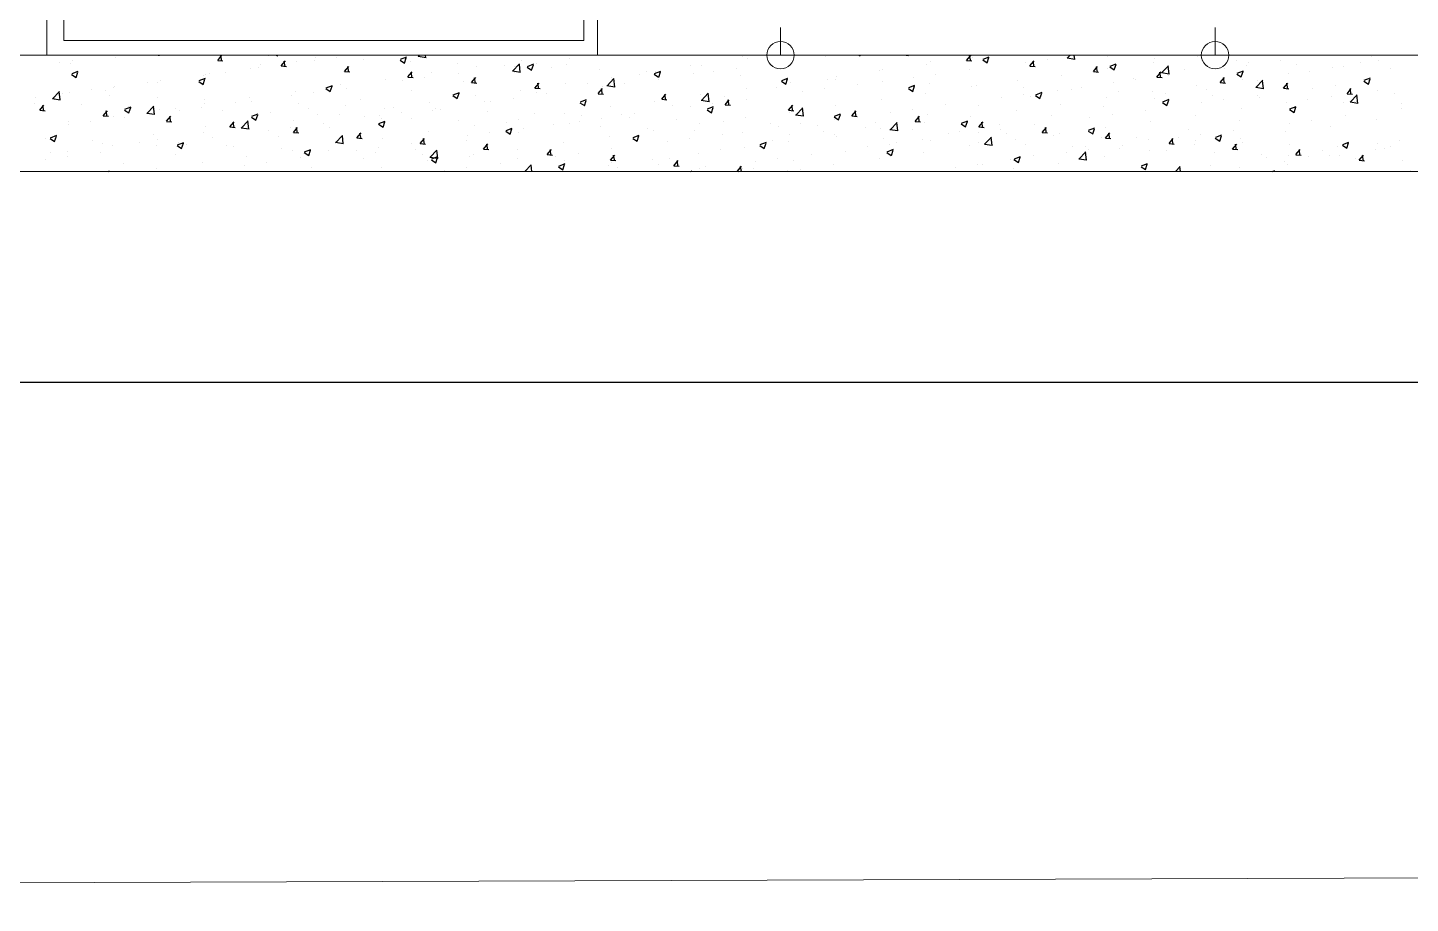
# Model space of a CAD drawing. Header units: inches. Extents: x 1693 to 10990, y 1878 to 5055.
# Drawn here: x 1793.94 to 1816.83, y 2180.96 to 2195.46 of the extents above; entities that cross this region are included whole.
import ezdxf

# ---------------------------------------------------------------- set-up
doc = ezdxf.new("R2010")
doc.units = ezdxf.units.IN
doc.layers.add('DETALLE', color=3, linetype='Continuous')
for name, color, linetype, lineweight in [('DETALLE2', 1, 'Continuous', 5), ('IE-DIAGRAMA', 1, 'Continuous', 0), ('textura de materiales', 8, 'Continuous', 9)]:
    doc.layers.add(name, color=color, linetype=linetype, lineweight=lineweight)

# ---------------------------------------------------------------- blocks, each defined once
blk = doc.blocks.new('_Origin')
at = {"color": 0, "linetype": 'ByBlock', "lineweight": -2}
blk.add_line((0, 0), (-1, 0), dxfattribs=at)
blk.add_circle((0, 0), 0.5, dxfattribs=at)

msp = doc.modelspace()

# ---------------------------------------------------------------- linework, layer by layer
at = {"color": 3, "linetype": 'Continuous'}
for p, q in [((1794.459, 2194.885), (1794.459, 2194.885)), ((1794.651, 2194.874), (1794.651, 2194.874)), ((1794.677, 2194.925), (1794.677, 2194.925)), ((1795.39, 2194.968), (1795.39, 2194.968)), ((1796.101, 2195.006), (1796.123, 2195.004)), ((1796.105, 2195), (1796.104, 2195.006)), ((1797.086, 2194.92), (1797.156, 2195.004)), ((1797.086, 2194.919), (1797.173, 2194.912)), ((1797.155, 2194.908), (1797.138, 2195)), ((1797.623, 2194.787), (1797.623, 2194.787)), ((1797.765, 2194.794), (1797.765, 2194.794)), ((1797.797, 2194.853), (1797.797, 2194.853)), ((1797.93, 2194.993), (1797.93, 2194.993)), ((1798.056, 2195.006), (1798.075, 2194.993)), ((1798.075, 2194.993), (1798.079, 2195.006)), ((1798.135, 2194.828), (1798.223, 2194.82)), ((1798.136, 2194.828), (1798.206, 2194.912)), ((1798.205, 2194.817), (1798.188, 2194.908)), ((1798.383, 2194.897), (1798.383, 2194.897)), ((1798.65, 2194.999), (1798.65, 2194.999)), ((1798.689, 2194.916), (1798.689, 2194.916)), ((1798.711, 2194.96), (1798.711, 2194.96)), ((1799.056, 2194.964), (1799.056, 2194.964)), ((1799.135, 2195), (1799.135, 2195)), ((1799.185, 2194.737), (1799.256, 2194.821)), ((1799.255, 2194.725), (1799.238, 2194.817)), ((1799.493, 2194.927), (1799.493, 2194.927)), ((1800.105, 2194.925), (1800.178, 2194.876)), ((1800.111, 2194.939), (1800.214, 2194.978)), ((1800.179, 2194.876), (1800.208, 2194.964)), ((1800.274, 2194.894), (1800.274, 2194.894)), ((1800.404, 2194.988), (1800.534, 2194.968)), ((1800.406, 2194.983), (1800.428, 2195.006)), ((1800.533, 2194.963), (1800.528, 2195.006)), ((1801.055, 2194.861), (1801.055, 2194.861)), ((1801.368, 2194.819), (1801.368, 2194.819)), ((1801.837, 2194.828), (1801.837, 2194.828)), ((1801.968, 2194.741), (1802.082, 2194.86)), ((1801.995, 2194.824), (1801.995, 2194.824)), ((1802.095, 2194.72), (1802.079, 2194.859)), ((1802.108, 2194.913), (1802.108, 2194.913)), ((1802.209, 2194.808), (1802.282, 2194.759)), ((1802.215, 2194.821), (1802.317, 2194.861)), ((1802.282, 2194.759), (1802.312, 2194.847)), ((1802.361, 2194.872), (1802.361, 2194.872)), ((1802.618, 2194.795), (1802.618, 2194.795)), ((1802.858, 2194.859), (1802.858, 2194.859)), ((1802.915, 2194.945), (1802.915, 2194.945)), ((1803.712, 2195.005), (1803.712, 2195.005)), ((1804.916, 2194.83), (1804.916, 2194.83)), ((1805.101, 2194.842), (1805.101, 2194.842)), ((1805.77, 2194.977), (1805.77, 2194.977)), ((1805.853, 2194.945), (1805.853, 2194.945)), ((1806.221, 2194.854), (1806.221, 2194.854)), ((1807.145, 2194.976), (1807.145, 2194.976)), ((1807.705, 2195.006), (1807.719, 2194.996)), ((1807.719, 2194.996), (1807.722, 2195.006)), ((1808.483, 2195.006), (1808.519, 2195.002)), ((1808.5, 2194.999), (1808.499, 2195.006)), ((1808.825, 2194.858), (1808.825, 2194.858)), ((1808.89, 2194.904), (1808.89, 2194.904)), ((1809.481, 2194.919), (1809.552, 2195.003)), ((1809.481, 2194.918), (1809.568, 2194.911)), ((1809.55, 2194.907), (1809.533, 2194.999)), ((1809.586, 2194.968), (1809.586, 2194.968)), ((1809.749, 2194.928), (1809.822, 2194.879)), ((1809.755, 2194.942), (1809.858, 2194.981)), ((1809.823, 2194.879), (1809.852, 2194.968)), ((1810.45, 2194.884), (1810.45, 2194.884)), ((1810.531, 2194.827), (1810.601, 2194.911)), ((1810.531, 2194.826), (1810.618, 2194.819)), ((1810.6, 2194.815), (1810.583, 2194.907)), ((1810.817, 2194.932), (1810.817, 2194.932)), ((1811.145, 2194.961), (1811.275, 2194.94)), ((1811.147, 2194.955), (1811.195, 2195.006)), ((1811.274, 2194.935), (1811.266, 2195.006)), ((1811.371, 2195.005), (1811.371, 2195.005)), ((1811.581, 2194.735), (1811.651, 2194.819)), ((1811.65, 2194.724), (1811.633, 2194.815)), ((1811.813, 2194.98), (1811.813, 2194.98)), ((1811.819, 2194.787), (1811.819, 2194.787)), ((1811.853, 2194.811), (1811.926, 2194.762)), ((1811.859, 2194.825), (1811.961, 2194.864)), ((1811.926, 2194.762), (1811.956, 2194.85)), ((1812.57, 2194.89), (1812.57, 2194.89)), ((1812.594, 2194.947), (1812.594, 2194.947)), ((1812.709, 2194.713), (1812.823, 2194.832)), ((1812.836, 2194.693), (1812.82, 2194.832)), ((1813.31, 2194.984), (1813.31, 2194.984)), ((1813.376, 2194.914), (1813.376, 2194.914)), ((1813.756, 2194.793), (1813.756, 2194.793)), ((1813.951, 2194.91), (1813.951, 2194.91)), ((1814.122, 2194.841), (1814.122, 2194.841)), ((1814.157, 2194.881), (1814.157, 2194.881)), ((1814.676, 2194.914), (1814.676, 2194.914)), ((1814.938, 2194.848), (1814.938, 2194.848)), ((1815.543, 2194.803), (1815.543, 2194.803)), ((1815.72, 2194.815), (1815.72, 2194.815)), ((1816.009, 2194.882), (1816.009, 2194.882)), ((1816.192, 2194.978), (1816.192, 2194.978)), ((1816.303, 2194.913), (1816.303, 2194.913)), ((1794.668, 2194.688), (1794.741, 2194.638)), ((1794.674, 2194.701), (1794.777, 2194.74)), ((1794.742, 2194.638), (1794.771, 2194.727)), ((1796.09, 2194.56), (1796.09, 2194.56)), ((1796.132, 2194.591), (1796.132, 2194.591)), ((1796.772, 2194.57), (1796.845, 2194.521)), ((1796.778, 2194.584), (1796.881, 2194.623)), ((1796.844, 2194.673), (1796.844, 2194.673)), ((1796.845, 2194.521), (1796.875, 2194.61)), ((1796.884, 2194.694), (1796.884, 2194.694)), ((1796.943, 2194.706), (1796.943, 2194.706)), ((1797.21, 2194.721), (1797.21, 2194.721)), ((1799.185, 2194.736), (1799.273, 2194.728)), ((1799.857, 2194.607), (1799.857, 2194.607)), ((1800.149, 2194.581), (1800.149, 2194.581)), ((1800.235, 2194.645), (1800.306, 2194.729)), ((1800.235, 2194.644), (1800.323, 2194.636)), ((1800.305, 2194.633), (1800.288, 2194.725)), ((1800.516, 2194.629), (1800.516, 2194.629)), ((1800.617, 2194.716), (1800.617, 2194.716)), ((1801.07, 2194.702), (1801.07, 2194.702)), ((1801.151, 2194.566), (1801.151, 2194.566)), ((1801.285, 2194.553), (1801.356, 2194.637)), ((1801.355, 2194.541), (1801.338, 2194.633)), ((1801.966, 2194.746), (1802.096, 2194.726)), ((1802.004, 2194.712), (1802.004, 2194.712)), ((1803.4, 2194.762), (1803.4, 2194.762)), ((1803.531, 2194.499), (1803.645, 2194.618)), ((1803.602, 2194.639), (1803.602, 2194.639)), ((1803.657, 2194.478), (1803.641, 2194.617)), ((1804.062, 2194.684), (1804.062, 2194.684)), ((1804.181, 2194.729), (1804.181, 2194.729)), ((1804.312, 2194.691), (1804.385, 2194.642)), ((1804.319, 2194.704), (1804.421, 2194.743)), ((1804.341, 2194.732), (1804.341, 2194.732)), ((1804.375, 2194.611), (1804.375, 2194.611)), ((1804.386, 2194.642), (1804.415, 2194.73)), ((1804.962, 2194.696), (1804.962, 2194.696)), ((1805.3, 2194.733), (1805.3, 2194.733)), ((1805.666, 2194.781), (1805.666, 2194.781)), ((1805.744, 2194.663), (1805.744, 2194.663)), ((1806.416, 2194.574), (1806.489, 2194.524)), ((1806.422, 2194.587), (1806.525, 2194.626)), ((1806.489, 2194.524), (1806.519, 2194.613)), ((1806.525, 2194.63), (1806.525, 2194.63)), ((1807.182, 2194.611), (1807.182, 2194.611)), ((1807.306, 2194.597), (1807.306, 2194.597)), ((1807.334, 2194.661), (1807.334, 2194.661)), ((1808.036, 2194.758), (1808.036, 2194.758)), ((1808.086, 2194.764), (1808.086, 2194.764)), ((1808.088, 2194.564), (1808.088, 2194.564)), ((1808.605, 2194.641), (1808.605, 2194.641)), ((1808.972, 2194.689), (1808.972, 2194.689)), ((1809.526, 2194.762), (1809.526, 2194.762)), ((1810.319, 2194.584), (1810.319, 2194.584)), ((1811.059, 2194.677), (1811.059, 2194.677)), ((1811.581, 2194.735), (1811.668, 2194.727)), ((1812.244, 2194.617), (1812.244, 2194.617)), ((1812.277, 2194.598), (1812.277, 2194.598)), ((1812.63, 2194.643), (1812.718, 2194.635)), ((1812.631, 2194.643), (1812.701, 2194.728)), ((1812.7, 2194.632), (1812.683, 2194.723)), ((1812.707, 2194.718), (1812.837, 2194.698)), ((1812.831, 2194.671), (1812.831, 2194.671)), ((1813.097, 2194.763), (1813.097, 2194.763)), ((1813.68, 2194.552), (1813.751, 2194.636)), ((1813.75, 2194.54), (1813.733, 2194.632)), ((1813.956, 2194.694), (1814.029, 2194.645)), ((1813.963, 2194.707), (1814.065, 2194.747)), ((1814.03, 2194.645), (1814.059, 2194.733)), ((1814.052, 2194.606), (1814.052, 2194.606)), ((1814.271, 2194.471), (1814.385, 2194.59)), ((1814.302, 2194.589), (1814.302, 2194.589)), ((1814.398, 2194.45), (1814.382, 2194.589)), ((1814.804, 2194.709), (1814.804, 2194.709)), ((1815.155, 2194.735), (1815.155, 2194.735)), ((1816.06, 2194.577), (1816.133, 2194.528)), ((1816.066, 2194.59), (1816.169, 2194.629)), ((1816.133, 2194.528), (1816.163, 2194.616)), ((1816.137, 2194.579), (1816.137, 2194.579)), ((1816.501, 2194.782), (1816.501, 2194.782)), ((1794.352, 2194.284), (1794.466, 2194.403)), ((1794.479, 2194.264), (1794.463, 2194.403)), ((1794.52, 2194.378), (1794.52, 2194.378)), ((1794.633, 2194.387), (1794.633, 2194.387)), ((1794.999, 2194.43), (1794.999, 2194.43)), ((1795.236, 2194.413), (1795.236, 2194.413)), ((1795.301, 2194.345), (1795.301, 2194.345)), ((1795.365, 2194.478), (1795.365, 2194.478)), ((1795.372, 2194.481), (1795.372, 2194.481)), ((1795.92, 2194.551), (1795.92, 2194.551)), ((1798.304, 2194.338), (1798.304, 2194.338)), ((1798.366, 2194.41), (1798.366, 2194.41)), ((1798.671, 2194.386), (1798.671, 2194.386)), ((1798.876, 2194.453), (1798.948, 2194.404)), ((1798.882, 2194.466), (1798.984, 2194.506)), ((1798.949, 2194.404), (1798.978, 2194.492)), ((1799.117, 2194.513), (1799.117, 2194.513)), ((1799.225, 2194.459), (1799.225, 2194.459)), ((1800.297, 2194.419), (1800.297, 2194.419)), ((1800.979, 2194.336), (1801.052, 2194.287)), ((1800.985, 2194.349), (1801.088, 2194.389)), ((1801.052, 2194.287), (1801.082, 2194.375)), ((1801.285, 2194.552), (1801.373, 2194.544)), ((1801.35, 2194.332), (1801.35, 2194.332)), ((1802.09, 2194.426), (1802.09, 2194.426)), ((1802.335, 2194.461), (1802.406, 2194.545)), ((1802.335, 2194.46), (1802.422, 2194.453)), ((1802.355, 2194.391), (1802.355, 2194.391)), ((1802.404, 2194.449), (1802.387, 2194.541)), ((1802.53, 2194.368), (1802.53, 2194.368)), ((1802.85, 2194.536), (1802.85, 2194.536)), ((1803.209, 2194.537), (1803.209, 2194.537)), ((1803.385, 2194.369), (1803.455, 2194.453)), ((1803.385, 2194.368), (1803.472, 2194.361)), ((1803.454, 2194.357), (1803.437, 2194.449)), ((1803.455, 2194.49), (1803.455, 2194.49)), ((1803.528, 2194.504), (1803.658, 2194.484)), ((1803.821, 2194.538), (1803.821, 2194.538)), ((1804.435, 2194.277), (1804.505, 2194.361)), ((1804.504, 2194.266), (1804.487, 2194.357)), ((1805.083, 2194.355), (1805.083, 2194.355)), ((1805.093, 2194.256), (1805.207, 2194.375)), ((1805.22, 2194.236), (1805.203, 2194.375)), ((1805.835, 2194.458), (1805.835, 2194.458)), ((1806.329, 2194.465), (1806.329, 2194.465)), ((1806.574, 2194.552), (1806.574, 2194.552)), ((1806.76, 2194.398), (1806.76, 2194.398)), ((1807.126, 2194.446), (1807.126, 2194.446)), ((1807.681, 2194.519), (1807.681, 2194.519)), ((1808.52, 2194.456), (1808.592, 2194.407)), ((1808.526, 2194.47), (1808.628, 2194.509)), ((1808.593, 2194.407), (1808.622, 2194.496)), ((1808.807, 2194.371), (1808.807, 2194.371)), ((1808.869, 2194.531), (1808.869, 2194.531)), ((1809.568, 2194.481), (1809.568, 2194.481)), ((1809.65, 2194.498), (1809.65, 2194.498)), ((1810.432, 2194.465), (1810.432, 2194.465)), ((1810.432, 2194.355), (1810.432, 2194.355)), ((1810.623, 2194.339), (1810.696, 2194.29)), ((1810.629, 2194.352), (1810.732, 2194.392)), ((1810.696, 2194.29), (1810.726, 2194.378)), ((1810.986, 2194.428), (1810.986, 2194.428)), ((1811.213, 2194.432), (1811.213, 2194.432)), ((1811.39, 2194.47), (1811.39, 2194.47)), ((1811.91, 2194.55), (1811.91, 2194.55)), ((1811.994, 2194.399), (1811.994, 2194.399)), ((1812.553, 2194.403), (1812.553, 2194.403)), ((1812.776, 2194.366), (1812.776, 2194.366)), ((1813.292, 2194.497), (1813.292, 2194.497)), ((1813.448, 2194.442), (1813.448, 2194.442)), ((1813.557, 2194.333), (1813.557, 2194.333)), ((1813.68, 2194.551), (1813.768, 2194.543)), ((1814.269, 2194.476), (1814.399, 2194.456)), ((1814.291, 2194.337), (1814.291, 2194.337)), ((1814.73, 2194.46), (1814.801, 2194.544)), ((1814.73, 2194.459), (1814.818, 2194.451)), ((1814.8, 2194.448), (1814.783, 2194.54)), ((1815.216, 2194.458), (1815.216, 2194.458)), ((1815.582, 2194.506), (1815.582, 2194.506)), ((1815.78, 2194.368), (1815.851, 2194.452)), ((1815.78, 2194.367), (1815.868, 2194.36)), ((1815.849, 2194.356), (1815.833, 2194.448)), ((1815.834, 2194.229), (1815.948, 2194.347)), ((1815.96, 2194.208), (1815.944, 2194.347)), ((1816.285, 2194.426), (1816.285, 2194.426)), ((1816.568, 2194.369), (1816.568, 2194.369)), ((1794.047, 2194.214), (1794.047, 2194.214)), ((1794.074, 2194.308), (1794.074, 2194.308)), ((1794.139, 2194.095), (1794.21, 2194.179)), ((1794.209, 2194.083), (1794.192, 2194.175)), ((1794.349, 2194.289), (1794.48, 2194.269)), ((1794.382, 2194.267), (1794.382, 2194.267)), ((1794.828, 2194.181), (1794.828, 2194.181)), ((1795.548, 2194.112), (1795.651, 2194.151)), ((1795.609, 2194.148), (1795.609, 2194.148)), ((1795.615, 2194.049), (1795.645, 2194.137)), ((1795.914, 2194.042), (1796.028, 2194.161)), ((1796.041, 2194.021), (1796.025, 2194.16)), ((1796.082, 2194.312), (1796.082, 2194.312)), ((1796.115, 2194.103), (1796.115, 2194.103)), ((1796.391, 2194.115), (1796.391, 2194.115)), ((1796.825, 2194.144), (1796.825, 2194.144)), ((1796.864, 2194.279), (1796.864, 2194.279)), ((1796.866, 2194.206), (1796.866, 2194.206)), ((1797.38, 2194.217), (1797.38, 2194.217)), ((1797.605, 2194.3), (1797.605, 2194.3)), ((1797.645, 2194.246), (1797.645, 2194.246)), ((1798.426, 2194.213), (1798.426, 2194.213)), ((1798.59, 2194.126), (1798.59, 2194.126)), ((1799.208, 2194.18), (1799.208, 2194.18)), ((1799.444, 2194.272), (1799.444, 2194.272)), ((1799.839, 2194.119), (1799.839, 2194.119)), ((1799.989, 2194.146), (1799.989, 2194.146)), ((1800.599, 2194.229), (1800.599, 2194.229)), ((1800.685, 2194.125), (1800.685, 2194.125)), ((1800.77, 2194.113), (1800.77, 2194.113)), ((1801.502, 2194.244), (1801.502, 2194.244)), ((1801.609, 2194.247), (1801.609, 2194.247)), ((1801.976, 2194.295), (1801.976, 2194.295)), ((1803.083, 2194.219), (1803.155, 2194.17)), ((1803.089, 2194.232), (1803.191, 2194.271)), ((1803.156, 2194.169), (1803.186, 2194.258)), ((1803.584, 2194.151), (1803.584, 2194.151)), ((1804.323, 2194.245), (1804.323, 2194.245)), ((1804.435, 2194.277), (1804.522, 2194.269)), ((1804.621, 2194.171), (1804.621, 2194.171)), ((1804.915, 2194.155), (1804.915, 2194.155)), ((1805.09, 2194.262), (1805.22, 2194.241)), ((1805.186, 2194.101), (1805.259, 2194.052)), ((1805.192, 2194.115), (1805.295, 2194.154)), ((1805.259, 2194.052), (1805.289, 2194.141)), ((1805.281, 2194.204), (1805.281, 2194.204)), ((1805.475, 2194.318), (1805.475, 2194.318)), ((1805.485, 2194.185), (1805.555, 2194.269)), ((1805.485, 2194.185), (1805.572, 2194.177)), ((1805.554, 2194.174), (1805.537, 2194.265)), ((1805.836, 2194.277), (1805.836, 2194.277)), ((1806.534, 2194.094), (1806.605, 2194.178)), ((1806.604, 2194.082), (1806.587, 2194.174)), ((1806.655, 2194.014), (1806.769, 2194.133)), ((1806.782, 2193.994), (1806.766, 2194.133)), ((1807.317, 2194.174), (1807.317, 2194.174)), ((1808.068, 2194.277), (1808.068, 2194.277)), ((1808.587, 2194.112), (1808.587, 2194.112)), ((1809.141, 2194.185), (1809.141, 2194.185)), ((1809.683, 2194.177), (1809.683, 2194.177)), ((1810.065, 2194.307), (1810.065, 2194.307)), ((1810.536, 2194.324), (1810.536, 2194.324)), ((1811.041, 2194.19), (1811.041, 2194.19)), ((1811.741, 2194.149), (1811.741, 2194.149)), ((1811.801, 2194.3), (1811.801, 2194.3)), ((1812.594, 2194.295), (1812.594, 2194.295)), ((1812.727, 2194.222), (1812.799, 2194.173)), ((1812.733, 2194.235), (1812.835, 2194.275)), ((1812.8, 2194.173), (1812.83, 2194.261)), ((1813.371, 2194.215), (1813.371, 2194.215)), ((1813.737, 2194.264), (1813.737, 2194.264)), ((1814.034, 2194.119), (1814.034, 2194.119)), ((1814.339, 2194.3), (1814.339, 2194.3)), ((1814.786, 2194.222), (1814.786, 2194.222)), ((1814.83, 2194.105), (1814.903, 2194.056)), ((1814.836, 2194.118), (1814.939, 2194.157)), ((1814.903, 2194.055), (1814.933, 2194.144)), ((1815.12, 2194.267), (1815.12, 2194.267)), ((1815.525, 2194.316), (1815.525, 2194.316)), ((1815.714, 2194.223), (1815.714, 2194.223)), ((1815.831, 2194.234), (1815.961, 2194.214)), ((1815.901, 2194.234), (1815.901, 2194.234)), ((1816.676, 2194.124), (1816.676, 2194.124)), ((1816.683, 2194.201), (1816.683, 2194.201)), ((1794.139, 2194.094), (1794.227, 2194.086)), ((1794.615, 2193.9), (1794.615, 2193.9)), ((1794.98, 2193.901), (1794.98, 2193.901)), ((1795.189, 2194.003), (1795.26, 2194.087)), ((1795.189, 2194.002), (1795.276, 2193.995)), ((1795.258, 2193.991), (1795.241, 2194.083)), ((1795.354, 2193.994), (1795.354, 2193.994)), ((1795.535, 2193.974), (1795.535, 2193.974)), ((1795.542, 2194.098), (1795.615, 2194.049)), ((1795.911, 2194.047), (1796.042, 2194.027)), ((1796.239, 2193.911), (1796.309, 2193.995)), ((1796.239, 2193.91), (1796.326, 2193.903)), ((1796.308, 2193.899), (1796.291, 2193.991)), ((1796.459, 2194.095), (1796.459, 2194.095)), ((1797.172, 2194.082), (1797.172, 2194.082)), ((1797.289, 2193.819), (1797.359, 2193.903)), ((1797.358, 2193.807), (1797.341, 2193.899)), ((1797.476, 2193.8), (1797.59, 2193.919)), ((1797.603, 2193.779), (1797.587, 2193.918)), ((1797.646, 2193.981), (1797.719, 2193.932)), ((1797.652, 2193.994), (1797.754, 2194.034)), ((1797.719, 2193.932), (1797.749, 2194.02)), ((1797.736, 2193.979), (1797.736, 2193.979)), ((1797.954, 2194.049), (1797.954, 2194.049)), ((1798.348, 2193.923), (1798.348, 2193.923)), ((1798.735, 2194.016), (1798.735, 2194.016)), ((1798.84, 2193.882), (1798.84, 2193.882)), ((1799.099, 2194.026), (1799.099, 2194.026)), ((1799.516, 2193.983), (1799.516, 2193.983)), ((1799.755, 2193.877), (1799.858, 2193.916)), ((1799.764, 2194.004), (1799.764, 2194.004)), ((1799.794, 2193.951), (1799.794, 2193.951)), ((1799.822, 2193.815), (1799.852, 2193.903)), ((1800.131, 2194.052), (1800.131, 2194.052)), ((1800.298, 2193.95), (1800.298, 2193.95)), ((1800.648, 2194.098), (1800.648, 2194.098)), ((1801.079, 2193.917), (1801.079, 2193.917)), ((1801.552, 2194.08), (1801.552, 2194.08)), ((1801.86, 2193.884), (1801.86, 2193.884)), ((1802.072, 2193.939), (1802.072, 2193.939)), ((1802.333, 2194.047), (1802.333, 2194.047)), ((1802.832, 2194.048), (1802.832, 2194.048)), ((1802.914, 2193.878), (1802.914, 2193.878)), ((1803.07, 2193.912), (1803.07, 2193.912)), ((1803.114, 2194.014), (1803.114, 2194.014)), ((1803.436, 2193.961), (1803.436, 2193.961)), ((1803.768, 2194.025), (1803.768, 2194.025)), ((1803.896, 2193.981), (1803.896, 2193.981)), ((1803.99, 2194.034), (1803.99, 2194.034)), ((1804.677, 2193.948), (1804.677, 2193.948)), ((1805.459, 2193.915), (1805.459, 2193.915)), ((1805.817, 2193.971), (1805.817, 2193.971)), ((1806.24, 2193.882), (1806.24, 2193.882)), ((1806.534, 2194.093), (1806.622, 2194.085)), ((1806.556, 2194.064), (1806.556, 2194.064)), ((1806.652, 2194.019), (1806.783, 2193.999)), ((1807.29, 2193.984), (1807.363, 2193.935)), ((1807.296, 2193.998), (1807.398, 2194.037)), ((1807.296, 2193.942), (1807.296, 2193.942)), ((1807.363, 2193.935), (1807.393, 2194.023)), ((1807.584, 2194.002), (1807.655, 2194.086)), ((1807.584, 2194.001), (1807.672, 2193.993)), ((1807.654, 2193.99), (1807.637, 2194.082)), ((1807.975, 2193.884), (1807.975, 2193.884)), ((1808.217, 2193.772), (1808.331, 2193.891)), ((1808.22, 2194.064), (1808.22, 2194.064)), ((1808.344, 2193.751), (1808.328, 2193.89)), ((1808.634, 2193.91), (1808.705, 2193.994)), ((1808.634, 2193.909), (1808.722, 2193.901)), ((1808.704, 2193.898), (1808.687, 2193.99)), ((1808.79, 2193.884), (1808.79, 2193.884)), ((1808.829, 2194.031), (1808.829, 2194.031)), ((1809.399, 2193.88), (1809.502, 2193.92)), ((1809.466, 2193.818), (1809.496, 2193.906)), ((1809.55, 2193.993), (1809.55, 2193.993)), ((1809.684, 2193.818), (1809.755, 2193.902)), ((1809.753, 2193.806), (1809.736, 2193.898)), ((1810.301, 2194.096), (1810.301, 2194.096)), ((1810.887, 2194.002), (1810.887, 2194.002)), ((1811.525, 2193.972), (1811.525, 2193.972)), ((1811.892, 2194.021), (1811.892, 2194.021)), ((1812.446, 2194.094), (1812.446, 2194.094)), ((1812.535, 2193.916), (1812.535, 2193.916)), ((1813.274, 2194.009), (1813.274, 2194.009)), ((1814.007, 2193.93), (1814.007, 2193.93)), ((1814.831, 2193.881), (1814.831, 2193.881)), ((1814.861, 2194.076), (1814.861, 2194.076)), ((1815.197, 2193.929), (1815.197, 2193.929)), ((1815.752, 2194.002), (1815.752, 2194.002)), ((1816.268, 2193.938), (1816.268, 2193.938)), ((1794.318, 2193.639), (1794.421, 2193.679)), ((1794.386, 2193.577), (1794.415, 2193.665)), ((1794.614, 2193.852), (1794.614, 2193.852)), ((1796.029, 2193.686), (1796.029, 2193.686)), ((1796.848, 2193.719), (1796.848, 2193.719)), ((1796.883, 2193.833), (1796.883, 2193.833)), ((1797.289, 2193.818), (1797.376, 2193.811)), ((1797.474, 2193.805), (1797.604, 2193.785)), ((1797.588, 2193.813), (1797.588, 2193.813)), ((1797.919, 2193.761), (1797.919, 2193.761)), ((1798.087, 2193.658), (1798.087, 2193.658)), ((1798.286, 2193.809), (1798.286, 2193.809)), ((1798.339, 2193.727), (1798.409, 2193.811)), ((1798.339, 2193.727), (1798.426, 2193.719)), ((1798.408, 2193.716), (1798.391, 2193.807)), ((1798.941, 2193.805), (1798.941, 2193.805)), ((1799.038, 2193.557), (1799.152, 2193.676)), ((1799.165, 2193.537), (1799.149, 2193.676)), ((1799.388, 2193.636), (1799.459, 2193.72)), ((1799.458, 2193.624), (1799.441, 2193.716)), ((1799.749, 2193.864), (1799.822, 2193.815)), ((1800.581, 2193.742), (1800.581, 2193.742)), ((1801.224, 2193.669), (1801.224, 2193.669)), ((1801.333, 2193.845), (1801.333, 2193.845)), ((1801.591, 2193.718), (1801.591, 2193.718)), ((1801.853, 2193.747), (1801.926, 2193.697)), ((1801.859, 2193.76), (1801.961, 2193.799)), ((1801.926, 2193.697), (1801.956, 2193.786)), ((1802.061, 2193.732), (1802.061, 2193.732)), ((1802.145, 2193.791), (1802.145, 2193.791)), ((1802.642, 2193.851), (1802.642, 2193.851)), ((1803.423, 2193.818), (1803.423, 2193.818)), ((1803.566, 2193.664), (1803.566, 2193.664)), ((1803.962, 2193.643), (1804.065, 2193.682)), ((1804.03, 2193.58), (1804.059, 2193.669)), ((1804.204, 2193.785), (1804.204, 2193.785)), ((1804.305, 2193.758), (1804.305, 2193.758)), ((1804.986, 2193.752), (1804.986, 2193.752)), ((1805.066, 2193.868), (1805.066, 2193.868)), ((1805.45, 2193.699), (1805.45, 2193.699)), ((1805.767, 2193.719), (1805.767, 2193.719)), ((1806.375, 2193.821), (1806.375, 2193.821)), ((1806.549, 2193.686), (1806.549, 2193.686)), ((1806.741, 2193.869), (1806.741, 2193.869)), ((1807.021, 2193.849), (1807.021, 2193.849)), ((1807.122, 2193.738), (1807.122, 2193.738)), ((1807.299, 2193.687), (1807.299, 2193.687)), ((1807.33, 2193.653), (1807.33, 2193.653)), ((1807.803, 2193.816), (1807.803, 2193.816)), ((1808.05, 2193.79), (1808.05, 2193.79)), ((1808.214, 2193.777), (1808.345, 2193.757)), ((1808.584, 2193.783), (1808.584, 2193.783)), ((1809.18, 2193.709), (1809.18, 2193.709)), ((1809.365, 2193.75), (1809.365, 2193.75)), ((1809.393, 2193.867), (1809.466, 2193.818)), ((1809.68, 2193.729), (1809.68, 2193.729)), ((1809.684, 2193.817), (1809.771, 2193.81)), ((1809.779, 2193.53), (1809.893, 2193.648)), ((1809.906, 2193.509), (1809.89, 2193.648)), ((1810.033, 2193.856), (1810.033, 2193.856)), ((1810.047, 2193.778), (1810.047, 2193.778)), ((1810.147, 2193.717), (1810.147, 2193.717)), ((1810.601, 2193.851), (1810.601, 2193.851)), ((1810.734, 2193.726), (1810.804, 2193.81)), ((1810.734, 2193.725), (1810.821, 2193.718)), ((1810.803, 2193.714), (1810.786, 2193.806)), ((1810.928, 2193.684), (1810.928, 2193.684)), ((1811.023, 2193.703), (1811.023, 2193.703)), ((1811.497, 2193.75), (1811.57, 2193.701)), ((1811.503, 2193.763), (1811.605, 2193.802)), ((1811.57, 2193.701), (1811.6, 2193.789)), ((1811.709, 2193.651), (1811.709, 2193.651)), ((1811.783, 2193.813), (1811.783, 2193.813)), ((1811.784, 2193.634), (1811.854, 2193.718)), ((1811.853, 2193.623), (1811.836, 2193.714)), ((1813.153, 2193.783), (1813.153, 2193.783)), ((1813.352, 2193.686), (1813.352, 2193.686)), ((1813.606, 2193.646), (1813.709, 2193.685)), ((1813.674, 2193.583), (1813.703, 2193.672)), ((1813.906, 2193.759), (1813.906, 2193.759)), ((1814.768, 2193.735), (1814.768, 2193.735)), ((1815.507, 2193.829), (1815.507, 2193.829)), ((1794.228, 2193.634), (1794.228, 2193.634)), ((1794.312, 2193.626), (1794.385, 2193.577)), ((1795.01, 2193.601), (1795.01, 2193.601)), ((1795.176, 2193.54), (1795.176, 2193.54)), ((1795.337, 2193.506), (1795.337, 2193.506)), ((1795.791, 2193.568), (1795.791, 2193.568)), ((1796.074, 2193.518), (1796.074, 2193.518)), ((1796.097, 2193.616), (1796.097, 2193.616)), ((1796.416, 2193.509), (1796.489, 2193.46)), ((1796.422, 2193.522), (1796.524, 2193.562)), ((1796.44, 2193.566), (1796.44, 2193.566)), ((1796.489, 2193.46), (1796.519, 2193.548)), ((1796.572, 2193.535), (1796.572, 2193.535)), ((1796.995, 2193.639), (1796.995, 2193.639)), ((1797.234, 2193.512), (1797.234, 2193.512)), ((1797.354, 2193.502), (1797.354, 2193.502)), ((1798.135, 2193.469), (1798.135, 2193.469)), ((1798.33, 2193.435), (1798.33, 2193.435)), ((1798.525, 2193.405), (1798.628, 2193.444)), ((1798.593, 2193.343), (1798.622, 2193.431)), ((1798.916, 2193.435), (1798.916, 2193.435)), ((1799.036, 2193.563), (1799.166, 2193.542)), ((1799.082, 2193.538), (1799.082, 2193.538)), ((1799.379, 2193.427), (1799.379, 2193.427)), ((1799.388, 2193.635), (1799.476, 2193.627)), ((1799.746, 2193.475), (1799.746, 2193.475)), ((1799.821, 2193.632), (1799.821, 2193.632)), ((1800.3, 2193.548), (1800.3, 2193.548)), ((1800.353, 2193.439), (1800.353, 2193.439)), ((1800.438, 2193.544), (1800.509, 2193.628)), ((1800.438, 2193.543), (1800.526, 2193.535)), ((1800.508, 2193.532), (1800.491, 2193.624)), ((1800.6, 2193.315), (1800.714, 2193.434)), ((1800.727, 2193.295), (1800.711, 2193.434)), ((1801.207, 2193.585), (1801.207, 2193.585)), ((1801.488, 2193.452), (1801.559, 2193.536)), ((1801.488, 2193.451), (1801.576, 2193.443)), ((1801.558, 2193.44), (1801.541, 2193.532)), ((1802.054, 2193.451), (1802.054, 2193.451)), ((1802.538, 2193.36), (1802.609, 2193.444)), ((1802.607, 2193.348), (1802.591, 2193.44)), ((1802.814, 2193.561), (1802.814, 2193.561)), ((1803.605, 2193.456), (1803.605, 2193.456)), ((1803.956, 2193.629), (1804.029, 2193.58)), ((1804.53, 2193.578), (1804.53, 2193.578)), ((1804.896, 2193.626), (1804.896, 2193.626)), ((1805.415, 2193.445), (1805.415, 2193.445)), ((1805.799, 2193.483), (1805.799, 2193.483)), ((1806.06, 2193.512), (1806.133, 2193.463)), ((1806.066, 2193.525), (1806.168, 2193.565)), ((1806.133, 2193.463), (1806.163, 2193.551)), ((1806.268, 2193.591), (1806.268, 2193.591)), ((1806.539, 2193.577), (1806.539, 2193.577)), ((1807.473, 2193.416), (1807.473, 2193.416)), ((1807.835, 2193.487), (1807.835, 2193.487)), ((1808.111, 2193.62), (1808.111, 2193.62)), ((1808.169, 2193.408), (1808.272, 2193.448)), ((1808.201, 2193.535), (1808.201, 2193.535)), ((1808.237, 2193.346), (1808.266, 2193.434)), ((1808.326, 2193.563), (1808.326, 2193.563)), ((1808.756, 2193.608), (1808.756, 2193.608)), ((1808.893, 2193.587), (1808.893, 2193.587)), ((1809.532, 2193.506), (1809.532, 2193.506)), ((1809.674, 2193.554), (1809.674, 2193.554)), ((1809.777, 2193.535), (1809.907, 2193.515)), ((1810.284, 2193.609), (1810.284, 2193.609)), ((1810.455, 2193.521), (1810.455, 2193.521)), ((1811.237, 2193.488), (1811.237, 2193.488)), ((1811.446, 2193.49), (1811.446, 2193.49)), ((1811.507, 2193.443), (1811.507, 2193.443)), ((1811.784, 2193.634), (1811.871, 2193.626)), ((1812.018, 2193.455), (1812.018, 2193.455)), ((1812.061, 2193.516), (1812.061, 2193.516)), ((1812.3, 2193.637), (1812.3, 2193.637)), ((1812.491, 2193.618), (1812.491, 2193.618)), ((1812.517, 2193.428), (1812.517, 2193.428)), ((1812.799, 2193.422), (1812.799, 2193.422)), ((1812.834, 2193.542), (1812.904, 2193.627)), ((1812.834, 2193.542), (1812.921, 2193.534)), ((1812.903, 2193.531), (1812.886, 2193.622)), ((1812.986, 2193.638), (1812.986, 2193.638)), ((1813.256, 2193.522), (1813.256, 2193.522)), ((1813.272, 2193.585), (1813.272, 2193.585)), ((1813.6, 2193.633), (1813.673, 2193.583)), ((1813.883, 2193.45), (1813.971, 2193.442)), ((1813.884, 2193.451), (1813.954, 2193.535)), ((1813.953, 2193.439), (1813.936, 2193.531)), ((1814.016, 2193.632), (1814.016, 2193.632)), ((1814.054, 2193.552), (1814.054, 2193.552)), ((1814.835, 2193.519), (1814.835, 2193.519)), ((1814.933, 2193.359), (1815.004, 2193.443)), ((1815.003, 2193.347), (1814.986, 2193.439)), ((1815.366, 2193.425), (1815.366, 2193.425)), ((1815.616, 2193.486), (1815.616, 2193.486)), ((1815.704, 2193.515), (1815.777, 2193.466)), ((1815.71, 2193.529), (1815.812, 2193.568)), ((1815.777, 2193.466), (1815.807, 2193.555)), ((1816.25, 2193.451), (1816.25, 2193.451)), ((1816.291, 2193.547), (1816.291, 2193.547)), ((1816.398, 2193.453), (1816.398, 2193.453)), ((1816.507, 2193.496), (1816.507, 2193.496)), ((1816.657, 2193.595), (1816.657, 2193.595)), ((1794.229, 2193.275), (1794.229, 2193.275)), ((1794.322, 2193.393), (1794.322, 2193.393)), ((1794.595, 2193.323), (1794.595, 2193.323)), ((1794.597, 2193.413), (1794.597, 2193.413)), ((1795.149, 2193.396), (1795.149, 2193.396)), ((1795.526, 2193.218), (1795.526, 2193.218)), ((1796.38, 2193.365), (1796.38, 2193.365)), ((1796.83, 2193.232), (1796.83, 2193.232)), ((1797.57, 2193.326), (1797.57, 2193.326)), ((1797.9, 2193.232), (1797.9, 2193.232)), ((1798.455, 2193.305), (1798.455, 2193.305)), ((1798.519, 2193.392), (1798.592, 2193.343)), ((1799.5, 2193.292), (1799.5, 2193.292)), ((1799.698, 2193.402), (1799.698, 2193.402)), ((1800.479, 2193.369), (1800.479, 2193.369)), ((1800.563, 2193.255), (1800.563, 2193.255)), ((1800.598, 2193.32), (1800.728, 2193.3)), ((1800.623, 2193.274), (1800.696, 2193.225)), ((1800.629, 2193.288), (1800.731, 2193.327)), ((1800.696, 2193.225), (1800.726, 2193.314)), ((1801.261, 2193.336), (1801.261, 2193.336)), ((1801.315, 2193.358), (1801.315, 2193.358)), ((1801.76, 2193.213), (1801.76, 2193.213)), ((1802.042, 2193.303), (1802.042, 2193.303)), ((1802.171, 2193.082), (1802.276, 2193.192)), ((1802.286, 2193.082), (1802.273, 2193.191)), ((1802.538, 2193.359), (1802.626, 2193.352)), ((1802.685, 2193.335), (1802.685, 2193.335)), ((1802.733, 2193.171), (1802.835, 2193.21)), ((1802.8, 2193.108), (1802.829, 2193.196)), ((1802.823, 2193.27), (1802.823, 2193.27)), ((1803.051, 2193.383), (1803.051, 2193.383)), ((1803.588, 2193.268), (1803.659, 2193.352)), ((1803.588, 2193.267), (1803.675, 2193.26)), ((1803.605, 2193.237), (1803.605, 2193.237)), ((1803.657, 2193.256), (1803.64, 2193.348)), ((1804.287, 2193.271), (1804.287, 2193.271)), ((1804.386, 2193.204), (1804.386, 2193.204)), ((1804.561, 2193.298), (1804.561, 2193.298)), ((1804.638, 2193.176), (1804.708, 2193.26)), ((1804.707, 2193.165), (1804.69, 2193.256)), ((1805.048, 2193.38), (1805.048, 2193.38)), ((1805.99, 2193.244), (1805.99, 2193.244)), ((1806.356, 2193.292), (1806.356, 2193.292)), ((1806.619, 2193.27), (1806.619, 2193.27)), ((1806.911, 2193.365), (1806.911, 2193.365)), ((1807.281, 2193.2), (1807.281, 2193.2)), ((1808.033, 2193.303), (1808.033, 2193.303)), ((1808.163, 2193.395), (1808.236, 2193.346)), ((1808.772, 2193.396), (1808.772, 2193.396)), ((1809.662, 2193.2), (1809.662, 2193.2)), ((1809.739, 2193.197), (1809.739, 2193.197)), ((1810.216, 2193.273), (1810.216, 2193.273)), ((1810.267, 2193.278), (1810.34, 2193.229)), ((1810.273, 2193.291), (1810.375, 2193.33)), ((1810.34, 2193.228), (1810.37, 2193.317)), ((1810.592, 2193.344), (1810.592, 2193.344)), ((1811.005, 2193.216), (1811.005, 2193.216)), ((1811.14, 2193.395), (1811.14, 2193.395)), ((1811.339, 2193.292), (1811.469, 2193.272)), ((1811.341, 2193.287), (1811.455, 2193.406)), ((1811.468, 2193.267), (1811.452, 2193.406)), ((1811.765, 2193.325), (1811.765, 2193.325)), ((1812.377, 2193.174), (1812.479, 2193.213)), ((1812.444, 2193.111), (1812.473, 2193.2)), ((1813.581, 2193.389), (1813.581, 2193.389)), ((1814.362, 2193.356), (1814.362, 2193.356)), ((1814.446, 2193.304), (1814.446, 2193.304)), ((1814.75, 2193.248), (1814.75, 2193.248)), ((1814.8, 2193.203), (1814.8, 2193.203)), ((1814.812, 2193.352), (1814.812, 2193.352)), ((1814.933, 2193.358), (1815.021, 2193.35)), ((1815.144, 2193.323), (1815.144, 2193.323)), ((1815.49, 2193.341), (1815.49, 2193.341)), ((1815.654, 2193.349), (1815.654, 2193.349)), ((1815.925, 2193.29), (1815.925, 2193.29)), ((1815.983, 2193.267), (1816.054, 2193.351)), ((1815.983, 2193.266), (1816.071, 2193.259)), ((1816.053, 2193.255), (1816.036, 2193.347)), ((1816.706, 2193.257), (1816.706, 2193.257)), ((1795.274, 2193.082), (1795.295, 2193.09)), ((1796.079, 2193.129), (1796.079, 2193.129)), ((1797.534, 2193.184), (1797.534, 2193.184)), ((1798.646, 2193.146), (1798.646, 2193.146)), ((1799.803, 2193.145), (1799.803, 2193.145)), ((1800.839, 2193.092), (1800.839, 2193.092)), ((1801.206, 2193.14), (1801.206, 2193.14)), ((1802.726, 2193.157), (1802.799, 2193.108)), ((1803.548, 2193.177), (1803.548, 2193.177)), ((1803.707, 2193.152), (1803.707, 2193.152)), ((1804.638, 2193.176), (1804.725, 2193.168)), ((1804.91, 2193.082), (1804.939, 2193.093)), ((1805.065, 2193.122), (1805.065, 2193.122)), ((1805.167, 2193.171), (1805.167, 2193.171)), ((1805.688, 2193.084), (1805.758, 2193.169)), ((1805.688, 2193.084), (1805.71, 2193.082)), ((1805.755, 2193.082), (1805.74, 2193.164)), ((1805.765, 2193.123), (1805.765, 2193.123)), ((1805.949, 2193.138), (1805.949, 2193.138)), ((1806.521, 2193.09), (1806.521, 2193.09)), ((1806.73, 2193.105), (1806.73, 2193.105)), ((1809.295, 2193.152), (1809.295, 2193.152)), ((1810.266, 2193.122), (1810.266, 2193.122)), ((1812.371, 2193.16), (1812.443, 2193.111)), ((1812.938, 2193.082), (1813.017, 2193.164)), ((1812.967, 2193.109), (1812.967, 2193.109)), ((1813.024, 2193.082), (1813.014, 2193.164)), ((1813.521, 2193.182), (1813.521, 2193.182)), ((1813.999, 2193.145), (1813.999, 2193.145)), ((1814.546, 2193.082), (1814.583, 2193.096)), ((1814.577, 2193.082), (1814.577, 2193.082)), ((1816.827, 2193.09), (1816.827, 2193.09))]:
    msp.add_line(p, q, dxfattribs=at)
at = {"color": 3, "lineweight": 5}
for p, q in [((1801.641, 2195.006), (1806.858, 2195.006)), ((1813.292, 2195.006), (1813.14, 2195.006))]:
    msp.add_line(p, q, dxfattribs=at)
at = {"layer": 'DETALLE', "ltscale": 5}
msp.add_line((1761.978, 2189.594), (1834.93, 2189.594), dxfattribs=at)
at = {"layer": 'DETALLE2'}
for p, q in [((1762.706, 2195.006), (1832.523, 2195.006)), ((1762.717, 2193.082), (1832.534, 2193.082))]:
    msp.add_line(p, q, dxfattribs=at)
at = {"layer": 'IE-DIAGRAMA', "linetype": 'Continuous'}
msp.add_line((1693.303, 2180.965), (1839.81, 2181.463), dxfattribs=at)
at = {"layer": 'textura de materiales', "color": 5}
for p, q in [((1794.258, 2220.832), (1794.258, 2195.006)), ((1803.373, 2195.006), (1803.373, 2220.832)), ((1794.258, 2195.006), (1803.373, 2195.006))]:
    msp.add_line(p, q, dxfattribs=at)
at = {"layer": 'textura de materiales', "color": 5, "ltscale": 5}
for p, q in [((1794.541, 2195.25), (1794.541, 2212.895)), ((1803.146, 2212.895), (1803.146, 2195.25)), ((1803.146, 2195.25), (1794.541, 2195.25))]:
    msp.add_line(p, q, dxfattribs=at)

# ---------------------------------------------------------------- block references
at = {"color": 6, "lineweight": 5, "xscale": 0.4557647410608597, "yscale": 0.4557647410608597, "zscale": 0.4557647410608597, "rotation": 270}
for p in [(1806.402, 2195.006), (1813.596, 2195.006)]:
    msp.add_blockref('_Origin', p, dxfattribs=at)

doc.saveas('drawing.dxf')
